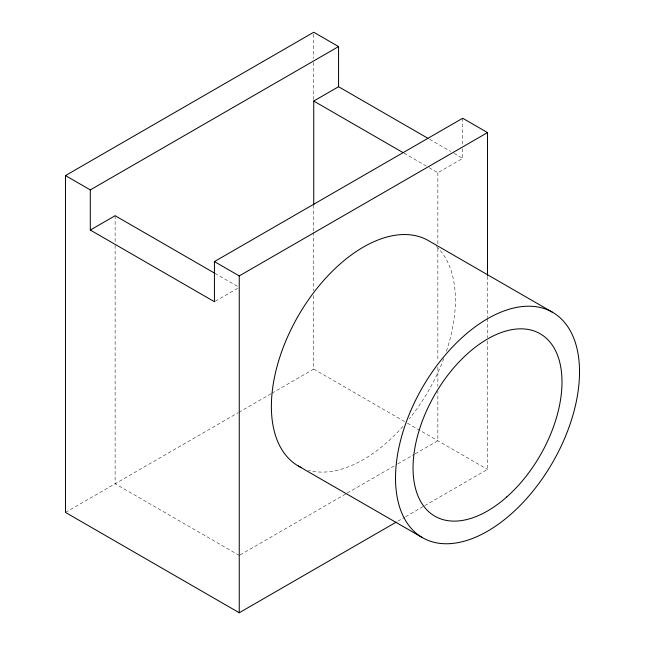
<?xml version="1.0" encoding="UTF-8"?>
<svg xmlns="http://www.w3.org/2000/svg" width="645" height="645" viewBox="0 0 645 645"><rect width="100%" height="100%" fill="white"/><g stroke="black" fill="none" stroke-linecap="round" stroke-linejoin="round"><path stroke-width="0.48" stroke-dasharray="3.23 2.42" d="M215.285 301.223L237.545 288.371M429.183 167.708L437.866 172.715L462.691 158.38L462.691 146.342M65.476 512.42L237.949 412.84M238.819 412.34L271.053 393.724M271.924 393.224L313.736 369.085L313.736 294.676M240.125 554.918L346.405 493.554M347.276 493.054L396.925 464.392M397.796 463.884L414.348 454.33M415.219 453.83L437.866 440.753L437.866 391.378M397.796 521.216L404.762 517.193M405.632 516.693L423.926 506.132M424.797 505.632L487.515 469.415L487.515 338.706M429.707 139.336L450.541 151.365M454.016 153.373L462.691 158.38M404.012 153.171L428.32 167.2M214.954 273.351L237.521 286.38M313.736 369.085L406.713 422.765M407.487 423.209L487.515 469.415M239.255 555.418L115.124 483.75L115.124 243.931M487.515 276.366L487.515 317.59M487.515 318.598L487.515 337.698M462.691 118.253L462.691 145.343M437.866 172.715L437.866 244.261M437.866 248.293L437.866 361.144M437.866 367.19L437.866 386.339M313.736 34.258L313.736 58.389M313.736 62.412L313.736 99.62M313.736 205.191L313.736 231.337M313.736 232.337L313.736 290.661M115.124 215.712L115.124 242.923M436.383 246.495A130.121 75.126 -60 0 1 446.138 351.993M443.784 358.572A130.121 75.126 -60 0 1 409.39 418.766M402.956 426.393A130.121 75.126 -60 0 1 308.342 470.229"/><path stroke-width="0.97" d="M396.054 522.224L239.255 612.75L65.476 512.42L65.476 175.585L313.736 32.25L338.561 46.585L338.561 86.72L427.974 138.336M65.476 175.585L90.3 189.912L338.561 46.585M90.3 189.912L90.3 230.047L115.124 215.712L214.084 272.851M313.736 204.836L313.736 101.047L338.561 86.72M90.3 230.047L214.43 301.715L214.43 261.58L462.691 118.253L487.515 132.58L487.515 275.359M214.43 261.58L239.255 275.915L487.515 132.58M313.736 101.047L403.141 152.672M552.58 312.301A130.121 75.126 -60 0 0 398.65 448.791A130.121 75.126 -60 0 0 511.332 513.855A130.121 75.126 -60 0 0 552.58 312.301L428.449 240.633A130.121 75.126 -60 0 0 297.071 317.961A130.121 75.126 -60 0 0 300.917 467.383M298.329 466.004L422.459 537.664M239.255 275.915L239.255 612.75M506.793 496.924A105.328 60.815 -60 0 0 540.179 333.763A105.328 60.815 -60 0 0 415.582 444.26A105.328 60.815 -60 0 0 506.793 496.924"/></g></svg>
